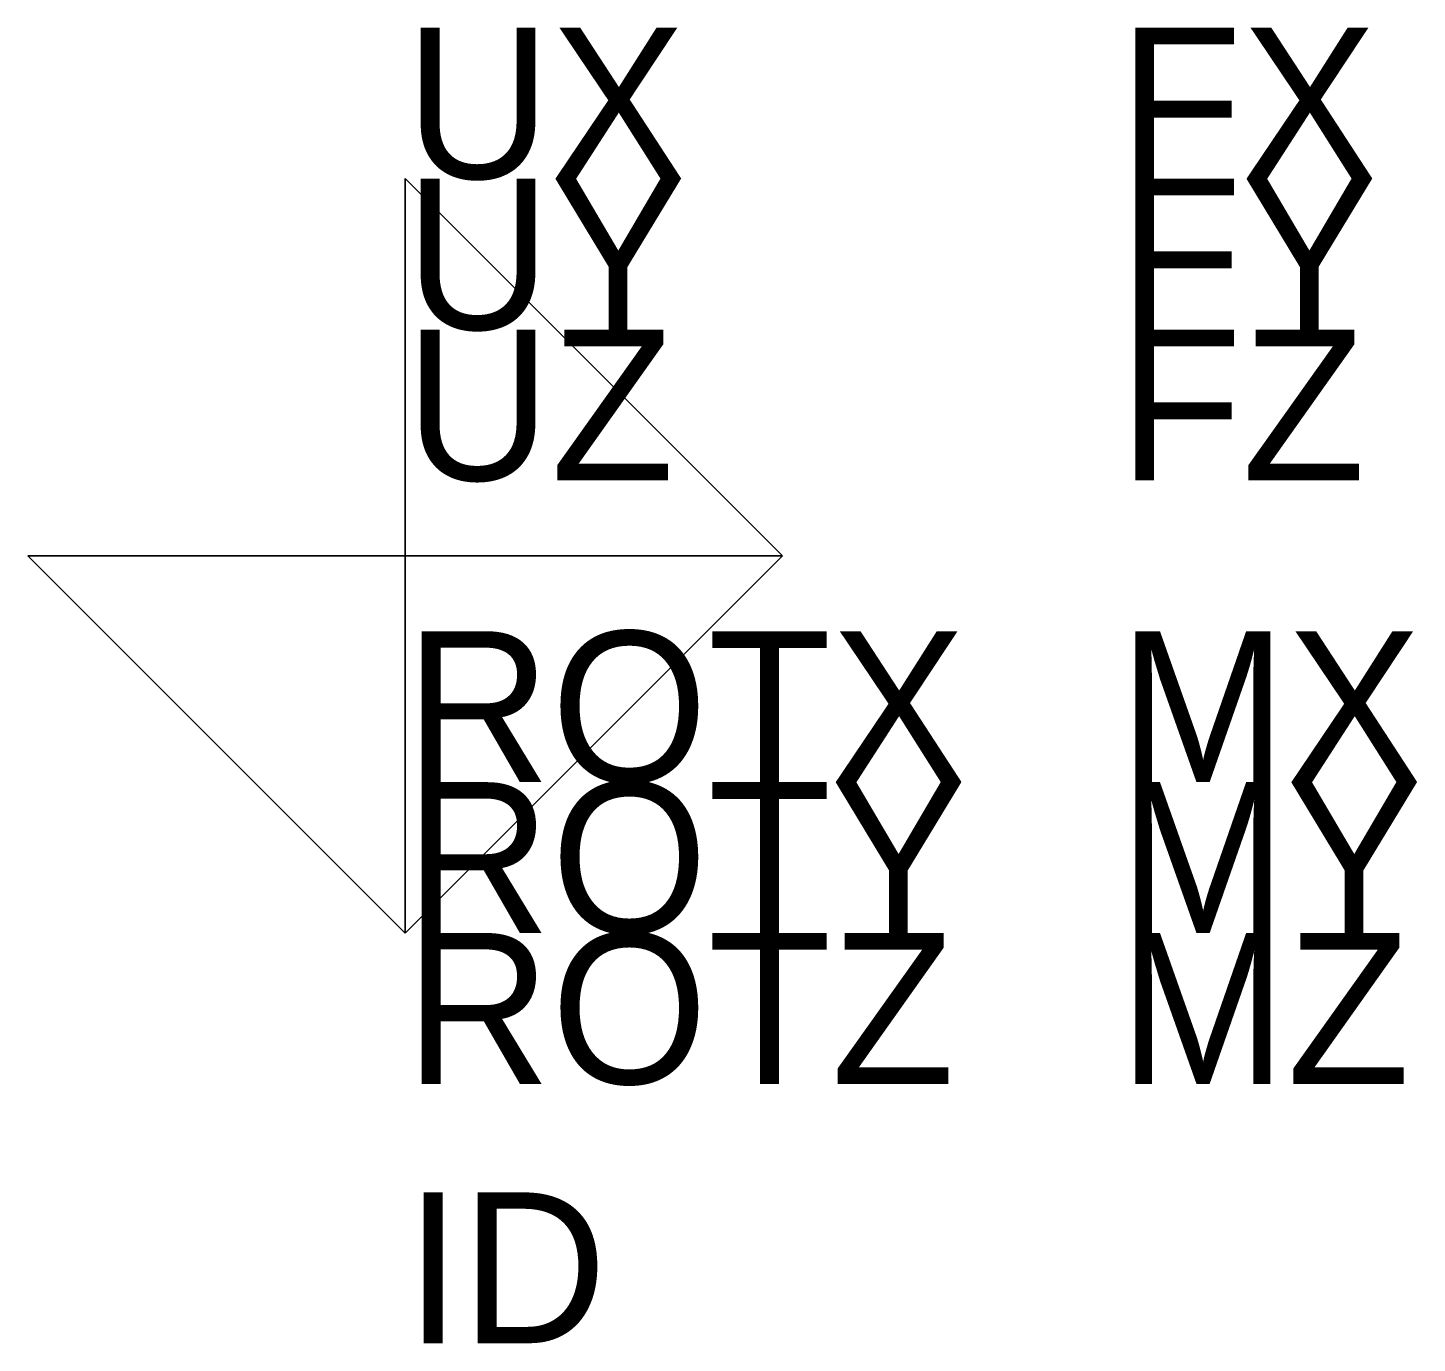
# Model space of a CAD drawing. Extents: x -0.5 to 1.34, y -1.04 to 0.7.
import ezdxf

# ---------------------------------------------------------------- set-up
doc = ezdxf.new("R2010")
doc.units = 0
doc.header["$MEASUREMENT"] = 0
doc.layers.get('0').update_dxf_attribs({"linetype": 'CONTINUOUS'})

msp = doc.modelspace()

# ---------------------------------------------------------------- texts
at = {"flags": 1}
for tag, p in [('UX', (0, 0.5)), ('FX', (0.9455, 0.5)), ('UY', (0, 0.3)), ('FY', (0.9455, 0.3)), ('UZ', (0, 0.1)), ('FZ', (0.9455, 0.1)), ('ROTX', (0, -0.3)), ('MX', (0.9455, -0.3)), ('ROTY', (0, -0.5)), ('MY', (0.9455, -0.5)), ('ROTZ', (0, -0.7)), ('MZ', (0.9455, -0.7)), ('ID', (0, -1.0438))]:
    msp.add_attdef(tag, p, '', height=0.2, dxfattribs=at)

# ---------------------------------------------------------------- meshes
mesh = msp.add_polymesh((4, 3), dxfattribs=dict(m_close=True))
for k, corner in enumerate([(0, 0, 0.5), (-0.5, 0), (0, 0, -0.5), (0, 0, 0.5), (0, -0.5), (0, 0, -0.5), (0, 0, 0.5), (0.5, 0), (0, 0, -0.5), (0, 0, 0.5), (0, 0.5), (0, 0, -0.5)]):
    mesh.set_mesh_vertex(divmod(k, 3), corner)

doc.saveas('drawing.dxf')
